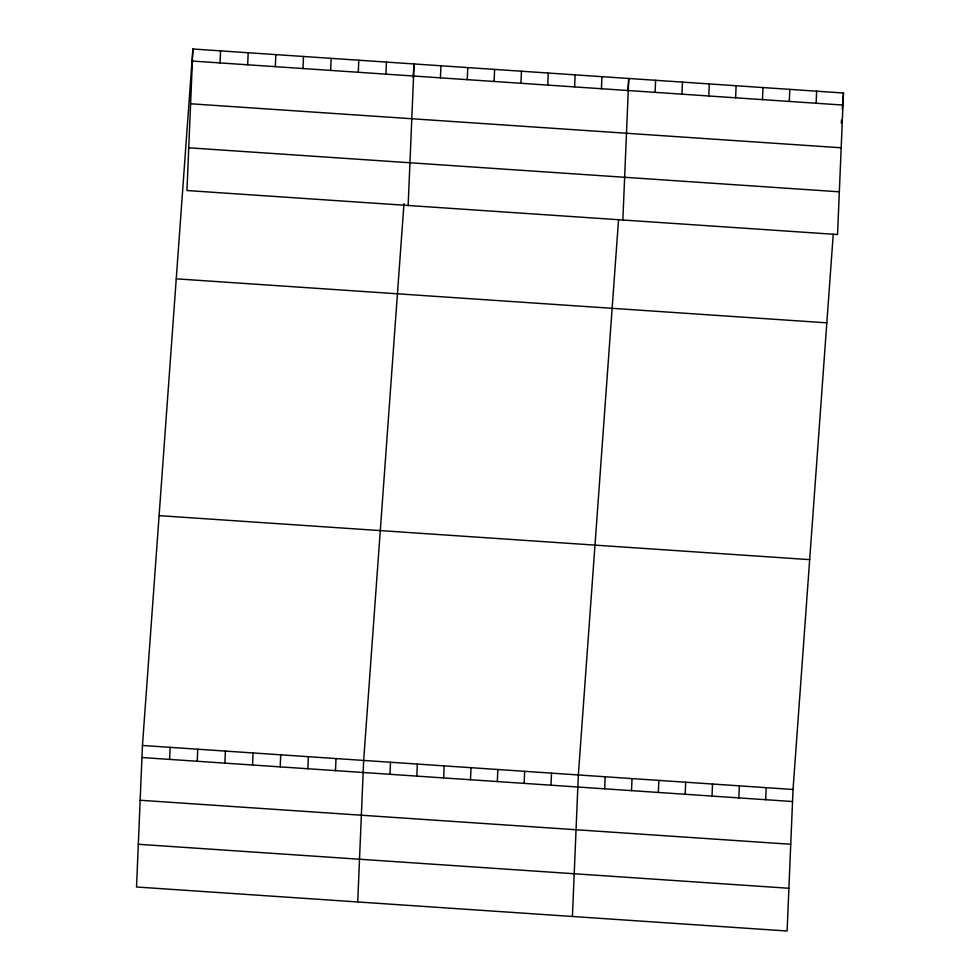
<?xml version="1.0" encoding="UTF-8"?>
<svg xmlns="http://www.w3.org/2000/svg" width="980" height="980" viewBox="0 0 980 980"><rect width="100%" height="100%" fill="white"/><g stroke="black" fill="none" stroke-linecap="round" stroke-linejoin="round"><path stroke-width="1.47" d="M192.889 49L186.96 190.524L837.545 234.526L843.474 93.002L192.889 49L142.455 745.474L136.526 886.998L787.111 931L793.041 789.476L833.245 234.208M169.601 759.402L170.104 747.336M220.035 62.928L220.549 50.874M197.25 761.264L197.752 749.21M247.683 64.803L248.197 52.736M224.898 763.138L225.4 751.084M275.343 66.665L275.846 54.611M252.546 765.013L253.061 752.946M302.992 68.539L303.494 56.485M280.194 766.875L280.709 754.821M330.64 70.413L331.142 58.347M307.855 768.749L308.357 756.695M358.288 72.275L358.79 60.221M335.503 770.623L336.005 758.557M385.936 74.149L386.438 62.095M357.724 901.955L363.654 760.431L403.968 203.668M408.158 205.482L414.087 63.957L413.107 77.481M389.991 774.298L390.493 762.244M440.424 77.837L440.927 65.783M416.819 776.123L417.333 764.057M467.264 79.65L467.766 67.596M443.658 777.936L444.161 765.882M494.091 81.463L494.606 69.409M470.498 779.749L471 767.695M520.931 83.276L521.434 71.222M497.326 781.562L497.84 769.508M547.771 85.101L548.273 73.035M524.165 783.375L524.668 771.321M574.611 86.914L575.113 74.848M551.005 785.201L551.507 773.134M601.438 88.727L601.941 76.673M572.418 916.484L578.347 774.947L618.552 219.692M622.851 220.01L628.78 78.486L627.911 90.503M604.672 788.827L605.187 776.773M655.118 92.353L655.62 80.299M631.512 790.639L632.014 778.586M681.945 94.166L682.46 82.112M658.352 792.452L658.854 780.399M708.785 95.991L709.287 83.925M685.192 794.266L685.694 782.212M735.625 97.804L736.127 85.75M712.019 796.091L712.534 784.024M762.465 99.617L762.967 87.563M738.859 797.904L739.361 785.85M789.292 101.43L789.807 89.376M765.698 799.717L766.201 787.663M816.132 103.243L816.634 91.189M841.293 123.051L841.514 120.05M842.273 109.527L843.474 93.002M192.386 61.054L842.971 105.068M190.598 103.782L841.183 147.784M188.748 147.796L839.333 191.811M176.253 278.835L826.826 322.837M159.103 515.639L809.688 559.641M142.455 745.474L793.041 789.476M141.953 757.528L792.538 801.53M140.165 800.256L790.738 844.258M138.315 844.27L788.9 888.272"/></g></svg>
